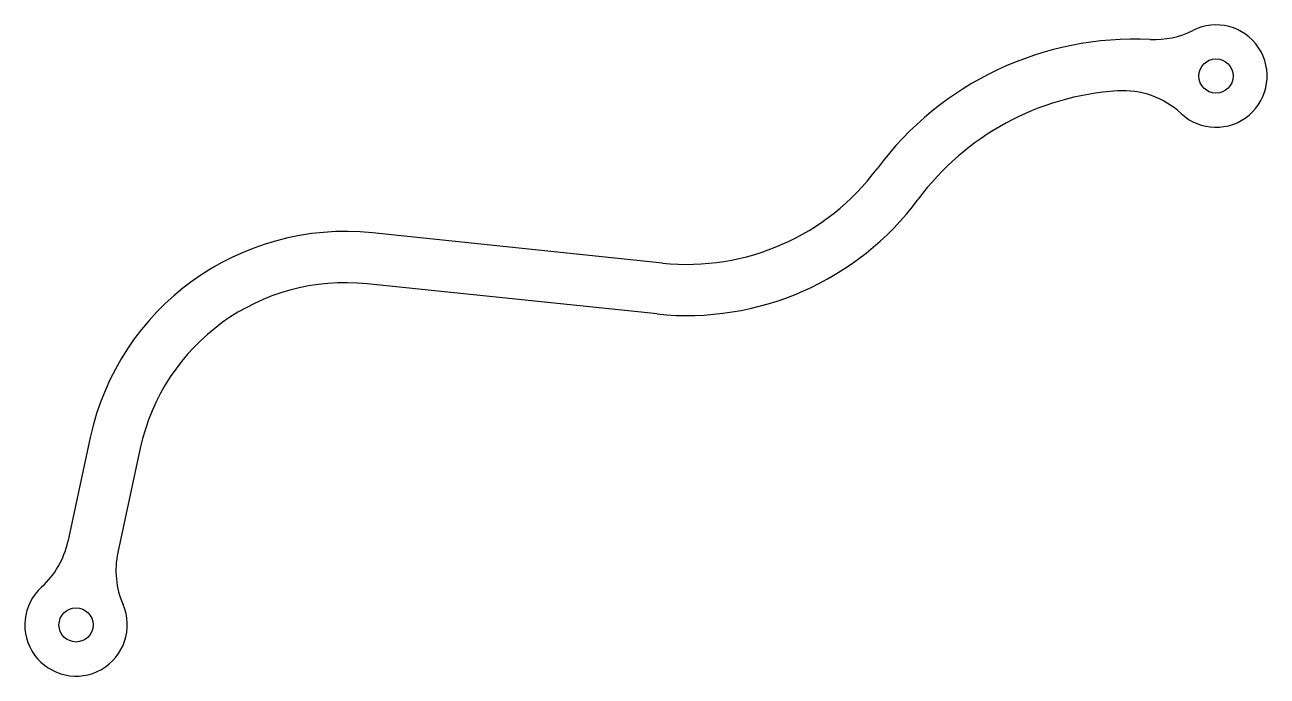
# Model space of a CAD drawing. Header units: millimetres. Extents: x -2.3 to 70.4, y -2.5 to 35.7.
import ezdxf

# ---------------------------------------------------------------- set-up
doc = ezdxf.new("R2010")
doc.units = ezdxf.units.MM

msp = doc.modelspace()

# ---------------------------------------------------------------- linework, layer by layer
at = {"color": 7, "linetype": 'Continuous', "lineweight": 25}
for p, q in [((35.011, 21.73), (18.019, 23.498)), ((34.7, 18.746), (17.709, 20.514)), ((1.486, 11.508), (0.17, 5.404)), ((4.418, 10.876), (3.103, 4.771))]:
    msp.add_line(p, q, dxfattribs=at)
for centre in [(67.439, 32.686), (0.654, 0.529)]:
    msp.add_circle(centre, 1, dxfattribs=at)
for centre, radius, start, end in [((67.439, 32.686), 3, 227.0685, 116.84595), ((63.826, 39.824), 5, 267.25623, 296.84595), ((62.686, 16.037), 18.814, 87.25623, 143.39531), ((62.686, 16.037), 15.814, 93.69178, 143.39531), ((61.99, 26.828), 5, 47.0685, 93.69178), ((36.447, 35.528), 13.873, 264.05953, 323.39531), ((36.447, 35.528), 16.873, 264.05953, 323.39531), ((16.437, 8.286), 15.294, 84.05953, 167.83645), ((16.437, 8.286), 12.294, 84.05953, 167.83645), ((-4.718, 6.457), 5, 312.17736, 347.83645), ((7.99, 3.718), 5, 167.83645, 203.49554), ((0.654, 0.529), 3, 132.17736, 23.49554)]:
    msp.add_arc(centre, radius, start, end, dxfattribs=at)

doc.saveas('drawing.dxf')
